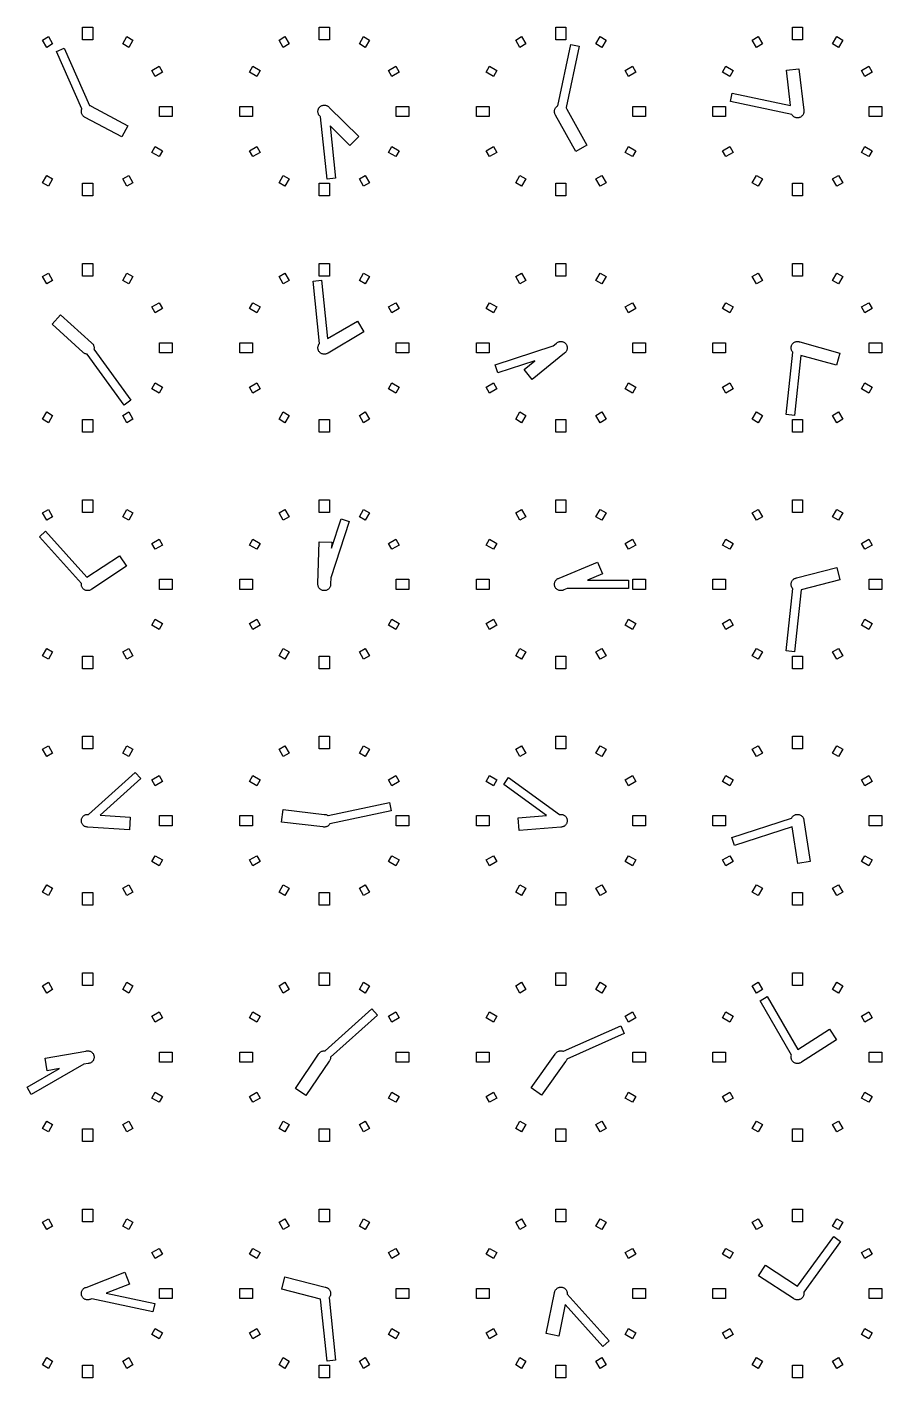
# Model space of a CAD drawing. Header units: millimetres. Extents: x -8 to 856, y -8 to 688.
# Drawn here: x 206.8 to 308, y 344 to 504 of the extents above; entities that cross this region are included whole.
import ezdxf

# ---------------------------------------------------------------- set-up
doc = ezdxf.new("R2010")
doc.units = ezdxf.units.MM

msp = doc.modelspace()

# ---------------------------------------------------------------- linework, layer by layer
for points in [[(214.6, 502.5), (213.4, 502.5), (213.4, 504), (214.6, 504), (214.6, 502.5)], [(242.6, 502.5), (241.4, 502.5), (241.4, 504), (242.6, 504), (242.6, 502.5)], [(270.6, 502.5), (269.4, 502.5), (269.4, 504), (270.6, 504), (270.6, 502.5)], [(298.6, 502.5), (297.4, 502.5), (297.4, 504), (298.6, 504), (298.6, 502.5)], [(209.85, 501.99), (209.15, 501.59), (208.65, 502.46), (209.35, 502.86), (209.85, 501.99)], [(218.85, 501.59), (218.15, 501.99), (218.65, 502.86), (219.35, 502.46), (218.85, 501.59)], [(237.85, 501.99), (237.15, 501.59), (236.65, 502.46), (237.35, 502.86), (237.85, 501.99)], [(246.85, 501.59), (246.15, 501.99), (246.65, 502.86), (247.35, 502.46), (246.85, 501.59)], [(265.85, 501.99), (265.15, 501.59), (264.65, 502.46), (265.35, 502.86), (265.85, 501.99)], [(274.85, 501.59), (274.15, 501.99), (274.65, 502.86), (275.35, 502.46), (274.85, 501.59)], [(293.85, 501.99), (293.15, 501.59), (292.65, 502.46), (293.35, 502.86), (293.85, 501.99)], [(302.85, 501.59), (302.15, 501.99), (302.65, 502.86), (303.35, 502.46), (302.85, 501.59)], [(213.71, 493.3), (213.64, 493.33), (213.58, 493.37), (213.52, 493.42), (213.47, 493.47), (213.42, 493.52), (213.37, 493.58), (213.33, 493.64), (213.3, 493.71), (213.28, 493.78), (213.26, 493.85), (213.25, 493.93), (213.25, 494), (213.25, 494.07), (213.26, 494.15), (213.28, 494.22), (213.3, 494.29), (213.31, 494.31), (210.29, 501.1), (211.2, 501.51), (214.23, 494.72), (214.29, 494.7), (214.36, 494.67), (214.42, 494.63), (214.43, 494.62), (218.77, 492.31), (218.06, 490.99), (213.72, 493.3), (213.71, 493.3)], [(269.37, 493.58), (269.33, 493.64), (269.3, 493.71), (269.28, 493.78), (269.26, 493.85), (269.25, 493.93), (269.25, 494), (269.25, 494.07), (269.26, 494.15), (269.28, 494.22), (269.3, 494.29), (269.33, 494.36), (269.37, 494.42), (269.42, 494.48), (269.47, 494.53), (269.52, 494.58), (269.58, 494.63), (269.63, 494.66), (271.17, 501.93), (272.15, 501.72), (270.61, 494.45), (270.63, 494.42), (270.67, 494.36), (270.7, 494.29), (270.7, 494.29), (273.08, 489.99), (271.77, 489.26), (269.38, 493.57), (269.37, 493.58)], [(221.99, 498.15), (221.59, 498.85), (222.46, 499.35), (222.86, 498.65), (221.99, 498.15)], [(234.41, 498.85), (234.01, 498.15), (233.14, 498.65), (233.54, 499.35), (234.41, 498.85)], [(249.99, 498.15), (249.59, 498.85), (250.46, 499.35), (250.86, 498.65), (249.99, 498.15)], [(262.41, 498.85), (262.01, 498.15), (261.14, 498.65), (261.54, 499.35), (262.41, 498.85)], [(277.99, 498.15), (277.59, 498.85), (278.46, 499.35), (278.86, 498.65), (277.99, 498.15)], [(290.41, 498.85), (290.01, 498.15), (289.14, 498.65), (289.54, 499.35), (290.41, 498.85)], [(305.99, 498.15), (305.59, 498.85), (306.46, 499.35), (306.86, 498.65), (305.99, 498.15)], [(298.7, 493.71), (298.67, 493.64), (298.63, 493.58), (298.58, 493.52), (298.53, 493.47), (298.48, 493.42), (298.42, 493.37), (298.36, 493.33), (298.29, 493.3), (298.22, 493.28), (298.15, 493.26), (298.07, 493.25), (298, 493.25), (297.93, 493.25), (297.85, 493.26), (297.78, 493.28), (297.71, 493.3), (297.64, 493.33), (297.58, 493.37), (297.52, 493.42), (297.47, 493.47), (297.42, 493.52), (297.37, 493.58), (297.34, 493.63), (290.07, 495.17), (290.28, 496.15), (297.17, 494.69), (296.69, 498.88), (298.18, 499.05), (298.74, 494.17), (298.74, 494.15), (298.75, 494.07), (298.75, 494), (298.75, 493.93), (298.74, 493.85), (298.72, 493.78), (298.7, 493.71)], [(222.5, 493.4), (222.5, 494.6), (224, 494.6), (224, 493.4), (222.5, 493.4)], [(233.5, 494.6), (233.5, 493.4), (232, 493.4), (232, 494.6), (233.5, 494.6)], [(241.52, 493.42), (241.47, 493.47), (241.42, 493.52), (241.37, 493.58), (241.33, 493.64), (241.3, 493.71), (241.28, 493.78), (241.26, 493.85), (241.25, 493.93), (241.25, 494), (241.25, 494.07), (241.26, 494.15), (241.28, 494.22), (241.3, 494.29), (241.33, 494.36), (241.37, 494.42), (241.42, 494.48), (241.47, 494.53), (241.52, 494.58), (241.58, 494.63), (241.64, 494.67), (241.71, 494.7), (241.78, 494.72), (241.85, 494.74), (241.93, 494.75), (242, 494.75), (242.07, 494.75), (242.15, 494.74), (242.22, 494.72), (242.29, 494.7), (242.36, 494.67), (242.42, 494.63), (242.48, 494.58), (242.53, 494.53), (242.58, 494.48), (242.59, 494.48), (246.09, 491.03), (245.04, 489.96), (242.68, 492.28), (243.33, 486.1), (242.34, 485.99), (241.56, 493.38), (241.53, 493.41), (241.52, 493.42)], [(250.5, 493.4), (250.5, 494.6), (252, 494.6), (252, 493.4), (250.5, 493.4)], [(261.5, 494.6), (261.5, 493.4), (260, 493.4), (260, 494.6), (261.5, 494.6)], [(278.5, 493.4), (278.5, 494.6), (280, 494.6), (280, 493.4), (278.5, 493.4)], [(289.5, 494.6), (289.5, 493.4), (288, 493.4), (288, 494.6), (289.5, 494.6)], [(306.5, 493.4), (306.5, 494.6), (308, 494.6), (308, 493.4), (306.5, 493.4)], [(221.59, 489.15), (221.99, 489.85), (222.86, 489.35), (222.46, 488.65), (221.59, 489.15)], [(234.01, 489.85), (234.41, 489.15), (233.54, 488.65), (233.14, 489.35), (234.01, 489.85)], [(249.59, 489.15), (249.99, 489.85), (250.86, 489.35), (250.46, 488.65), (249.59, 489.15)], [(262.01, 489.85), (262.41, 489.15), (261.54, 488.65), (261.14, 489.35), (262.01, 489.85)], [(277.59, 489.15), (277.99, 489.85), (278.86, 489.35), (278.46, 488.65), (277.59, 489.15)], [(290.01, 489.85), (290.41, 489.15), (289.54, 488.65), (289.14, 489.35), (290.01, 489.85)], [(305.59, 489.15), (305.99, 489.85), (306.86, 489.35), (306.46, 488.65), (305.59, 489.15)], [(208.65, 485.54), (209.15, 486.41), (209.85, 486.01), (209.35, 485.14), (208.65, 485.54)], [(218.15, 486.01), (218.85, 486.41), (219.35, 485.54), (218.65, 485.14), (218.15, 486.01)], [(237.15, 486.41), (237.85, 486.01), (237.35, 485.14), (236.65, 485.54), (237.15, 486.41)], [(246.15, 486.01), (246.85, 486.41), (247.35, 485.54), (246.65, 485.14), (246.15, 486.01)], [(265.15, 486.41), (265.85, 486.01), (265.35, 485.14), (264.65, 485.54), (265.15, 486.41)], [(274.15, 486.01), (274.85, 486.41), (275.35, 485.54), (274.65, 485.14), (274.15, 486.01)], [(292.65, 485.54), (293.15, 486.41), (293.85, 486.01), (293.35, 485.14), (292.65, 485.54)], [(302.15, 486.01), (302.85, 486.41), (303.35, 485.54), (302.65, 485.14), (302.15, 486.01)], [(213.4, 485.5), (214.6, 485.5), (214.6, 484), (213.4, 484), (213.4, 485.5)], [(241.4, 484), (241.4, 485.5), (242.6, 485.5), (242.6, 484), (241.4, 484)], [(269.4, 484), (269.4, 485.5), (270.6, 485.5), (270.6, 484), (269.4, 484)], [(297.4, 485.5), (298.6, 485.5), (298.6, 484), (297.4, 484), (297.4, 485.5)], [(214.6, 474.5), (213.4, 474.5), (213.4, 476), (214.6, 476), (214.6, 474.5)], [(242.6, 474.5), (241.4, 474.5), (241.4, 476), (242.6, 476), (242.6, 474.5)], [(270.6, 474.5), (269.4, 474.5), (269.4, 476), (270.6, 476), (270.6, 474.5)], [(298.6, 474.5), (297.4, 474.5), (297.4, 476), (298.6, 476), (298.6, 474.5)], [(209.85, 473.99), (209.15, 473.59), (208.65, 474.46), (209.35, 474.86), (209.85, 473.99)], [(218.85, 473.59), (218.15, 473.99), (218.65, 474.86), (219.35, 474.46), (218.85, 473.59)], [(237.85, 473.99), (237.15, 473.59), (236.65, 474.46), (237.35, 474.86), (237.85, 473.99)], [(242.42, 465.37), (242.36, 465.33), (242.29, 465.3), (242.22, 465.28), (242.15, 465.26), (242.07, 465.25), (242, 465.25), (241.93, 465.25), (241.85, 465.26), (241.78, 465.28), (241.71, 465.3), (241.64, 465.33), (241.58, 465.37), (241.52, 465.42), (241.47, 465.47), (241.42, 465.52), (241.37, 465.58), (241.33, 465.64), (241.3, 465.71), (241.28, 465.78), (241.26, 465.85), (241.25, 465.93), (241.25, 466), (241.25, 466.07), (241.26, 466.15), (241.28, 466.22), (241.3, 466.29), (241.33, 466.36), (241.37, 466.42), (241.42, 466.48), (241.44, 466.51), (240.67, 473.9), (241.66, 474.01), (242.39, 467.1), (245.93, 469.18), (246.69, 467.89), (242.45, 465.39), (242.42, 465.37)], [(246.85, 473.59), (246.15, 473.99), (246.65, 474.86), (247.35, 474.46), (246.85, 473.59)], [(265.85, 473.99), (265.15, 473.59), (264.65, 474.46), (265.35, 474.86), (265.85, 473.99)], [(274.85, 473.59), (274.15, 473.99), (274.65, 474.86), (275.35, 474.46), (274.85, 473.59)], [(293.85, 473.99), (293.15, 473.59), (292.65, 474.46), (293.35, 474.86), (293.85, 473.99)], [(302.85, 473.59), (302.15, 473.99), (302.65, 474.86), (303.35, 474.46), (302.85, 473.59)], [(221.99, 470.15), (221.59, 470.85), (222.46, 471.35), (222.86, 470.65), (221.99, 470.15)], [(234.41, 470.85), (234.01, 470.15), (233.14, 470.65), (233.54, 471.35), (234.41, 470.85)], [(249.99, 470.15), (249.59, 470.85), (250.46, 471.35), (250.86, 470.65), (249.99, 470.15)], [(262.41, 470.85), (262.01, 470.15), (261.14, 470.65), (261.54, 471.35), (262.41, 470.85)], [(277.99, 470.15), (277.59, 470.85), (278.46, 471.35), (278.86, 470.65), (277.99, 470.15)], [(290.41, 470.85), (290.01, 470.15), (289.14, 470.65), (289.54, 471.35), (290.41, 470.85)], [(305.99, 470.15), (305.59, 470.85), (306.46, 471.35), (306.86, 470.65), (305.99, 470.15)], [(213.93, 465.25), (213.85, 465.26), (213.78, 465.28), (213.71, 465.3), (213.64, 465.33), (213.58, 465.37), (213.52, 465.42), (213.47, 465.47), (213.44, 465.5), (209.78, 468.79), (210.79, 469.9), (214.44, 466.61), (214.48, 466.58), (214.53, 466.53), (214.58, 466.48), (214.63, 466.42), (214.67, 466.36), (214.7, 466.29), (214.72, 466.22), (214.74, 466.15), (214.75, 466.07), (214.75, 466), (214.75, 465.93), (214.74, 465.85), (214.74, 465.84), (219.11, 459.82), (218.3, 459.23), (213.93, 465.25), (213.93, 465.25)], [(222.5, 465.4), (222.5, 466.6), (224, 466.6), (224, 465.4), (222.5, 465.4)], [(233.5, 466.6), (233.5, 465.4), (232, 465.4), (232, 466.6), (233.5, 466.6)], [(250.5, 465.4), (250.5, 466.6), (252, 466.6), (252, 465.4), (250.5, 465.4)], [(261.5, 466.6), (261.5, 465.4), (260, 465.4), (260, 466.6), (261.5, 466.6)], [(266.93, 464.48), (262.55, 463.05), (262.24, 464), (269.09, 466.23), (269.46, 466.53), (269.47, 466.53), (269.52, 466.58), (269.58, 466.63), (269.64, 466.67), (269.71, 466.7), (269.78, 466.72), (269.85, 466.74), (269.93, 466.75), (270, 466.75), (270.07, 466.75), (270.15, 466.74), (270.22, 466.72), (270.29, 466.7), (270.36, 466.67), (270.42, 466.63), (270.48, 466.58), (270.53, 466.53), (270.58, 466.48), (270.63, 466.42), (270.67, 466.36), (270.7, 466.29), (270.72, 466.22), (270.74, 466.15), (270.75, 466.07), (270.75, 466), (270.75, 465.93), (270.74, 465.85), (270.72, 465.78), (270.7, 465.71), (270.67, 465.64), (270.63, 465.58), (270.58, 465.52), (270.53, 465.47), (270.48, 465.42), (270.42, 465.37), (270.41, 465.37), (266.59, 462.27), (265.64, 463.44), (266.93, 464.48)], [(278.5, 465.4), (278.5, 466.6), (280, 466.6), (280, 465.4), (278.5, 465.4)], [(289.5, 466.6), (289.5, 465.4), (288, 465.4), (288, 466.6), (289.5, 466.6)], [(297.44, 465.49), (297.42, 465.52), (297.37, 465.58), (297.33, 465.64), (297.3, 465.71), (297.28, 465.78), (297.26, 465.85), (297.25, 465.93), (297.25, 466), (297.25, 466.07), (297.26, 466.15), (297.28, 466.22), (297.3, 466.29), (297.33, 466.36), (297.37, 466.42), (297.42, 466.48), (297.47, 466.53), (297.52, 466.58), (297.58, 466.63), (297.64, 466.67), (297.71, 466.7), (297.78, 466.72), (297.85, 466.74), (297.93, 466.75), (298, 466.75), (298.07, 466.75), (298.15, 466.74), (298.22, 466.72), (298.28, 466.7), (303.02, 465.39), (302.62, 463.94), (298.41, 465.11), (297.66, 457.99), (296.67, 458.1), (297.44, 465.49)], [(306.5, 465.4), (306.5, 466.6), (308, 466.6), (308, 465.4), (306.5, 465.4)], [(221.59, 461.15), (221.99, 461.85), (222.86, 461.35), (222.46, 460.65), (221.59, 461.15)], [(234.01, 461.85), (234.41, 461.15), (233.54, 460.65), (233.14, 461.35), (234.01, 461.85)], [(249.59, 461.15), (249.99, 461.85), (250.86, 461.35), (250.46, 460.65), (249.59, 461.15)], [(262.01, 461.85), (262.41, 461.15), (261.54, 460.65), (261.14, 461.35), (262.01, 461.85)], [(277.59, 461.15), (277.99, 461.85), (278.86, 461.35), (278.46, 460.65), (277.59, 461.15)], [(290.01, 461.85), (290.41, 461.15), (289.54, 460.65), (289.14, 461.35), (290.01, 461.85)], [(305.59, 461.15), (305.99, 461.85), (306.86, 461.35), (306.46, 460.65), (305.59, 461.15)], [(208.65, 457.54), (209.15, 458.41), (209.85, 458.01), (209.35, 457.14), (208.65, 457.54)], [(218.15, 458.01), (218.85, 458.41), (219.35, 457.54), (218.65, 457.14), (218.15, 458.01)], [(236.65, 457.54), (237.15, 458.41), (237.85, 458.01), (237.35, 457.14), (236.65, 457.54)], [(246.15, 458.01), (246.85, 458.41), (247.35, 457.54), (246.65, 457.14), (246.15, 458.01)], [(264.65, 457.54), (265.15, 458.41), (265.85, 458.01), (265.35, 457.14), (264.65, 457.54)], [(274.15, 458.01), (274.85, 458.41), (275.35, 457.54), (274.65, 457.14), (274.15, 458.01)], [(292.65, 457.54), (293.15, 458.41), (293.85, 458.01), (293.35, 457.14), (292.65, 457.54)], [(302.15, 458.01), (302.85, 458.41), (303.35, 457.54), (302.65, 457.14), (302.15, 458.01)], [(213.4, 457.5), (214.6, 457.5), (214.6, 456), (213.4, 456), (213.4, 457.5)], [(241.4, 457.5), (242.6, 457.5), (242.6, 456), (241.4, 456), (241.4, 457.5)], [(269.4, 457.5), (270.6, 457.5), (270.6, 456), (269.4, 456), (269.4, 457.5)], [(297.4, 457.5), (298.6, 457.5), (298.6, 456), (297.4, 456), (297.4, 457.5)], [(214.6, 446.5), (213.4, 446.5), (213.4, 448), (214.6, 448), (214.6, 446.5)], [(242.6, 446.5), (241.4, 446.5), (241.4, 448), (242.6, 448), (242.6, 446.5)], [(270.6, 446.5), (269.4, 446.5), (269.4, 448), (270.6, 448), (270.6, 446.5)], [(298.6, 446.5), (297.4, 446.5), (297.4, 448), (298.6, 448), (298.6, 446.5)], [(209.85, 445.99), (209.15, 445.59), (208.65, 446.46), (209.35, 446.86), (209.85, 445.99)], [(218.85, 445.59), (218.15, 445.99), (218.65, 446.86), (219.35, 446.46), (218.85, 445.59)], [(237.85, 445.99), (237.15, 445.59), (236.65, 446.46), (237.35, 446.86), (237.85, 445.99)], [(246.85, 445.59), (246.15, 445.99), (246.65, 446.86), (247.35, 446.46), (246.85, 445.59)], [(265.85, 445.99), (265.15, 445.59), (264.65, 446.46), (265.35, 446.86), (265.85, 445.99)], [(274.85, 445.59), (274.15, 445.99), (274.65, 446.86), (275.35, 446.46), (274.85, 445.59)], [(293.85, 445.99), (293.15, 445.59), (292.65, 446.46), (293.35, 446.86), (293.85, 445.99)], [(302.85, 445.59), (302.15, 445.99), (302.65, 446.86), (303.35, 446.46), (302.85, 445.59)], [(242.7, 437.71), (242.67, 437.64), (242.63, 437.58), (242.58, 437.52), (242.53, 437.47), (242.48, 437.42), (242.42, 437.37), (242.36, 437.33), (242.29, 437.3), (242.22, 437.28), (242.15, 437.26), (242.07, 437.25), (242, 437.25), (241.93, 437.25), (241.85, 437.26), (241.78, 437.28), (241.71, 437.3), (241.64, 437.33), (241.58, 437.37), (241.52, 437.42), (241.47, 437.47), (241.42, 437.52), (241.37, 437.58), (241.33, 437.64), (241.3, 437.71), (241.28, 437.78), (241.26, 437.85), (241.25, 437.93), (241.25, 438), (241.25, 438.07), (241.25, 438.1), (241.38, 443.02), (242.88, 442.98), (242.86, 442.27), (244, 445.76), (244.95, 445.45), (242.77, 438.75), (242.75, 438.06), (242.75, 438), (242.75, 437.93), (242.74, 437.85), (242.72, 437.78), (242.7, 437.71)], [(214.48, 437.42), (214.42, 437.37), (214.36, 437.33), (214.29, 437.3), (214.22, 437.28), (214.15, 437.26), (214.07, 437.25), (214, 437.25), (213.93, 437.25), (213.85, 437.26), (213.78, 437.28), (213.71, 437.3), (213.64, 437.33), (213.58, 437.37), (213.52, 437.42), (213.47, 437.47), (213.42, 437.52), (213.37, 437.58), (213.33, 437.64), (213.3, 437.71), (213.28, 437.78), (213.26, 437.85), (213.25, 437.93), (213.25, 438), (213.25, 438.07), (213.25, 438.09), (208.28, 443.61), (209.02, 444.28), (213.91, 438.84), (217.76, 441.39), (218.58, 440.13), (214.48, 437.42), (214.48, 437.42)], [(221.99, 442.15), (221.59, 442.85), (222.46, 443.35), (222.86, 442.65), (221.99, 442.15)], [(234.41, 442.85), (234.01, 442.15), (233.14, 442.65), (233.54, 443.35), (234.41, 442.85)], [(249.99, 442.15), (249.59, 442.85), (250.46, 443.35), (250.86, 442.65), (249.99, 442.15)], [(262.41, 442.85), (262.01, 442.15), (261.14, 442.65), (261.54, 443.35), (262.41, 442.85)], [(277.99, 442.15), (277.59, 442.85), (278.46, 443.35), (278.86, 442.65), (277.99, 442.15)], [(290.41, 442.85), (290.01, 442.15), (289.14, 442.65), (289.54, 443.35), (290.41, 442.85)], [(305.99, 442.15), (305.59, 442.85), (306.46, 443.35), (306.86, 442.65), (305.99, 442.15)], [(270.36, 437.33), (270.29, 437.3), (270.22, 437.28), (270.15, 437.26), (270.07, 437.25), (270, 437.25), (269.93, 437.25), (269.85, 437.26), (269.78, 437.28), (269.71, 437.3), (269.64, 437.33), (269.58, 437.37), (269.52, 437.42), (269.47, 437.47), (269.42, 437.52), (269.37, 437.58), (269.33, 437.64), (269.3, 437.71), (269.28, 437.78), (269.26, 437.85), (269.25, 437.93), (269.25, 438), (269.25, 438.07), (269.26, 438.15), (269.28, 438.22), (269.3, 438.29), (269.33, 438.36), (269.37, 438.42), (269.42, 438.48), (269.47, 438.53), (269.52, 438.58), (269.58, 438.63), (269.64, 438.67), (269.71, 438.7), (269.78, 438.72), (269.79, 438.72), (274.33, 440.61), (274.91, 439.22), (273.17, 438.5), (278, 438.5), (278, 437.5), (270.75, 437.5), (270.36, 437.34), (270.36, 437.33)], [(222.5, 437.4), (222.5, 438.6), (224, 438.6), (224, 437.4), (222.5, 437.4)], [(233.5, 438.6), (233.5, 437.4), (232, 437.4), (232, 438.6), (233.5, 438.6)], [(250.5, 437.4), (250.5, 438.6), (252, 438.6), (252, 437.4), (250.5, 437.4)], [(261.5, 438.6), (261.5, 437.4), (260, 437.4), (260, 438.6), (261.5, 438.6)], [(278.5, 437.4), (278.5, 438.6), (280, 438.6), (280, 437.4), (278.5, 437.4)], [(289.5, 438.6), (289.5, 437.4), (288, 437.4), (288, 438.6), (289.5, 438.6)], [(297.44, 437.49), (297.42, 437.52), (297.37, 437.58), (297.33, 437.64), (297.3, 437.71), (297.28, 437.78), (297.26, 437.85), (297.25, 437.93), (297.25, 438), (297.25, 438.07), (297.26, 438.15), (297.28, 438.22), (297.3, 438.29), (297.33, 438.36), (297.37, 438.42), (297.42, 438.48), (297.47, 438.53), (297.52, 438.58), (297.58, 438.63), (297.64, 438.67), (297.71, 438.7), (297.78, 438.72), (297.85, 438.74), (297.89, 438.75), (302.65, 439.98), (303.03, 438.53), (298.43, 437.34), (297.66, 429.99), (296.67, 430.1), (297.44, 437.49)], [(306.5, 437.4), (306.5, 438.6), (308, 438.6), (308, 437.4), (306.5, 437.4)], [(221.59, 433.15), (221.99, 433.85), (222.86, 433.35), (222.46, 432.65), (221.59, 433.15)], [(234.01, 433.85), (234.41, 433.15), (233.54, 432.65), (233.14, 433.35), (234.01, 433.85)], [(249.59, 433.15), (249.99, 433.85), (250.86, 433.35), (250.46, 432.65), (249.59, 433.15)], [(262.01, 433.85), (262.41, 433.15), (261.54, 432.65), (261.14, 433.35), (262.01, 433.85)], [(277.59, 433.15), (277.99, 433.85), (278.86, 433.35), (278.46, 432.65), (277.59, 433.15)], [(290.01, 433.85), (290.41, 433.15), (289.54, 432.65), (289.14, 433.35), (290.01, 433.85)], [(305.59, 433.15), (305.99, 433.85), (306.86, 433.35), (306.46, 432.65), (305.59, 433.15)], [(208.65, 429.54), (209.15, 430.41), (209.85, 430.01), (209.35, 429.14), (208.65, 429.54)], [(218.15, 430.01), (218.85, 430.41), (219.35, 429.54), (218.65, 429.14), (218.15, 430.01)], [(237.15, 430.41), (237.85, 430.01), (237.35, 429.14), (236.65, 429.54), (237.15, 430.41)], [(246.15, 430.01), (246.85, 430.41), (247.35, 429.54), (246.65, 429.14), (246.15, 430.01)], [(265.15, 430.41), (265.85, 430.01), (265.35, 429.14), (264.65, 429.54), (265.15, 430.41)], [(274.15, 430.01), (274.85, 430.41), (275.35, 429.54), (274.65, 429.14), (274.15, 430.01)], [(292.65, 429.54), (293.15, 430.41), (293.85, 430.01), (293.35, 429.14), (292.65, 429.54)], [(302.15, 430.01), (302.85, 430.41), (303.35, 429.54), (302.65, 429.14), (302.15, 430.01)], [(213.4, 429.5), (214.6, 429.5), (214.6, 428), (213.4, 428), (213.4, 429.5)], [(241.4, 428), (241.4, 429.5), (242.6, 429.5), (242.6, 428), (241.4, 428)], [(269.4, 428), (269.4, 429.5), (270.6, 429.5), (270.6, 428), (269.4, 428)], [(297.4, 429.5), (298.6, 429.5), (298.6, 428), (297.4, 428), (297.4, 429.5)], [(214.6, 418.5), (213.4, 418.5), (213.4, 420), (214.6, 420), (214.6, 418.5)], [(242.6, 418.5), (241.4, 418.5), (241.4, 420), (242.6, 420), (242.6, 418.5)], [(270.6, 418.5), (269.4, 418.5), (269.4, 420), (270.6, 420), (270.6, 418.5)], [(298.6, 418.5), (297.4, 418.5), (297.4, 420), (298.6, 420), (298.6, 418.5)], [(209.85, 417.99), (209.15, 417.59), (208.65, 418.46), (209.35, 418.86), (209.85, 417.99)], [(218.85, 417.59), (218.15, 417.99), (218.65, 418.86), (219.35, 418.46), (218.85, 417.59)], [(237.85, 417.99), (237.15, 417.59), (236.65, 418.46), (237.35, 418.86), (237.85, 417.99)], [(246.85, 417.59), (246.15, 417.99), (246.65, 418.86), (247.35, 418.46), (246.85, 417.59)], [(265.85, 417.99), (265.15, 417.59), (264.65, 418.46), (265.35, 418.86), (265.85, 417.99)], [(274.85, 417.59), (274.15, 417.99), (274.65, 418.86), (275.35, 418.46), (274.85, 417.59)], [(293.85, 417.99), (293.15, 417.59), (292.65, 418.46), (293.35, 418.86), (293.85, 417.99)], [(302.85, 417.59), (302.15, 417.99), (302.65, 418.86), (303.35, 418.46), (302.85, 417.59)], [(214, 409.25), (213.93, 409.25), (213.85, 409.26), (213.78, 409.28), (213.71, 409.3), (213.64, 409.33), (213.58, 409.37), (213.52, 409.42), (213.47, 409.47), (213.42, 409.52), (213.37, 409.58), (213.33, 409.64), (213.3, 409.71), (213.28, 409.78), (213.26, 409.85), (213.25, 409.93), (213.25, 410), (213.25, 410.07), (213.26, 410.15), (213.28, 410.22), (213.3, 410.29), (213.33, 410.36), (213.37, 410.42), (213.42, 410.48), (213.47, 410.53), (213.52, 410.58), (213.58, 410.63), (213.64, 410.67), (213.71, 410.7), (213.78, 410.72), (213.85, 410.74), (213.93, 410.75), (214, 410.75), (214.07, 410.75), (214.09, 410.75), (219.61, 415.72), (220.28, 414.98), (215.47, 410.65), (219.04, 410.4), (218.94, 408.9), (214.03, 409.25), (214, 409.25)], [(221.99, 414.15), (221.59, 414.85), (222.46, 415.35), (222.86, 414.65), (221.99, 414.15)], [(234.41, 414.85), (234.01, 414.15), (233.14, 414.65), (233.54, 415.35), (234.41, 414.85)], [(249.99, 414.15), (249.59, 414.85), (250.46, 415.35), (250.86, 414.65), (249.99, 414.15)], [(262.41, 414.85), (262.01, 414.15), (261.14, 414.65), (261.54, 415.35), (262.41, 414.85)], [(268.3, 410.62), (263.23, 414.3), (263.82, 415.11), (269.83, 410.74), (269.86, 410.74), (269.93, 410.75), (270, 410.75), (270.07, 410.75), (270.15, 410.74), (270.22, 410.72), (270.29, 410.7), (270.36, 410.67), (270.42, 410.63), (270.48, 410.58), (270.53, 410.53), (270.58, 410.48), (270.63, 410.42), (270.67, 410.36), (270.7, 410.29), (270.72, 410.22), (270.74, 410.15), (270.75, 410.07), (270.75, 410), (270.75, 409.93), (270.74, 409.85), (270.72, 409.78), (270.7, 409.71), (270.67, 409.64), (270.63, 409.58), (270.58, 409.52), (270.53, 409.47), (270.48, 409.42), (270.42, 409.37), (270.36, 409.33), (270.29, 409.3), (270.22, 409.28), (270.15, 409.26), (270.07, 409.25), (270, 409.25), (269.98, 409.25), (265.07, 408.86), (264.96, 410.36), (268.3, 410.62)], [(277.99, 414.15), (277.59, 414.85), (278.46, 415.35), (278.86, 414.65), (277.99, 414.15)], [(290.41, 414.85), (290.01, 414.15), (289.14, 414.65), (289.54, 415.35), (290.41, 414.85)], [(305.99, 414.15), (305.59, 414.85), (306.46, 415.35), (306.86, 414.65), (305.99, 414.15)], [(242.63, 409.58), (242.58, 409.52), (242.53, 409.47), (242.48, 409.42), (242.42, 409.37), (242.36, 409.33), (242.29, 409.3), (242.22, 409.28), (242.15, 409.26), (242.07, 409.25), (242, 409.25), (241.93, 409.25), (241.85, 409.26), (241.83, 409.26), (236.95, 409.82), (237.12, 411.31), (242, 410.75), (242, 410.75), (242.07, 410.75), (242.15, 410.74), (242.22, 410.72), (242.29, 410.7), (242.36, 410.67), (242.42, 410.63), (242.45, 410.61), (249.72, 412.15), (249.93, 411.17), (242.66, 409.63), (242.63, 409.58)], [(222.5, 409.4), (222.5, 410.6), (224, 410.6), (224, 409.4), (222.5, 409.4)], [(233.5, 410.6), (233.5, 409.4), (232, 409.4), (232, 410.6), (233.5, 410.6)], [(250.5, 409.4), (250.5, 410.6), (252, 410.6), (252, 409.4), (250.5, 409.4)], [(261.5, 410.6), (261.5, 409.4), (260, 409.4), (260, 410.6), (261.5, 410.6)], [(278.5, 409.4), (278.5, 410.6), (280, 410.6), (280, 409.4), (278.5, 409.4)], [(289.5, 410.6), (289.5, 409.4), (288, 409.4), (288, 410.6), (289.5, 410.6)], [(297.31, 410.3), (297.33, 410.36), (297.37, 410.42), (297.42, 410.48), (297.47, 410.53), (297.52, 410.58), (297.58, 410.63), (297.64, 410.67), (297.71, 410.7), (297.78, 410.72), (297.85, 410.74), (297.93, 410.75), (298, 410.75), (298.07, 410.75), (298.15, 410.74), (298.22, 410.72), (298.29, 410.7), (298.36, 410.67), (298.42, 410.63), (298.48, 410.58), (298.53, 410.53), (298.58, 410.48), (298.63, 410.42), (298.67, 410.36), (298.7, 410.29), (298.72, 410.22), (298.74, 410.15), (298.75, 410.07), (298.75, 410.04), (299.52, 405.18), (298.04, 404.94), (297.36, 409.27), (290.55, 407.05), (290.24, 408), (297.31, 410.3)], [(306.5, 409.4), (306.5, 410.6), (308, 410.6), (308, 409.4), (306.5, 409.4)], [(221.59, 405.15), (221.99, 405.85), (222.86, 405.35), (222.46, 404.65), (221.59, 405.15)], [(234.01, 405.85), (234.41, 405.15), (233.54, 404.65), (233.14, 405.35), (234.01, 405.85)], [(249.59, 405.15), (249.99, 405.85), (250.86, 405.35), (250.46, 404.65), (249.59, 405.15)], [(262.01, 405.85), (262.41, 405.15), (261.54, 404.65), (261.14, 405.35), (262.01, 405.85)], [(277.59, 405.15), (277.99, 405.85), (278.86, 405.35), (278.46, 404.65), (277.59, 405.15)], [(290.01, 405.85), (290.41, 405.15), (289.54, 404.65), (289.14, 405.35), (290.01, 405.85)], [(305.59, 405.15), (305.99, 405.85), (306.86, 405.35), (306.46, 404.65), (305.59, 405.15)], [(209.15, 402.41), (209.85, 402.01), (209.35, 401.14), (208.65, 401.54), (209.15, 402.41)], [(218.15, 402.01), (218.85, 402.41), (219.35, 401.54), (218.65, 401.14), (218.15, 402.01)], [(236.65, 401.54), (237.15, 402.41), (237.85, 402.01), (237.35, 401.14), (236.65, 401.54)], [(246.15, 402.01), (246.85, 402.41), (247.35, 401.54), (246.65, 401.14), (246.15, 402.01)], [(264.65, 401.54), (265.15, 402.41), (265.85, 402.01), (265.35, 401.14), (264.65, 401.54)], [(274.15, 402.01), (274.85, 402.41), (275.35, 401.54), (274.65, 401.14), (274.15, 402.01)], [(292.65, 401.54), (293.15, 402.41), (293.85, 402.01), (293.35, 401.14), (292.65, 401.54)], [(302.15, 402.01), (302.85, 402.41), (303.35, 401.54), (302.65, 401.14), (302.15, 402.01)], [(213.4, 400), (213.4, 401.5), (214.6, 401.5), (214.6, 400), (213.4, 400)], [(241.4, 401.5), (242.6, 401.5), (242.6, 400), (241.4, 400), (241.4, 401.5)], [(269.4, 401.5), (270.6, 401.5), (270.6, 400), (269.4, 400), (269.4, 401.5)], [(297.4, 401.5), (298.6, 401.5), (298.6, 400), (297.4, 400), (297.4, 401.5)], [(214.6, 390.5), (213.4, 390.5), (213.4, 392), (214.6, 392), (214.6, 390.5)], [(242.6, 390.5), (241.4, 390.5), (241.4, 392), (242.6, 392), (242.6, 390.5)], [(270.6, 390.5), (269.4, 390.5), (269.4, 392), (270.6, 392), (270.6, 390.5)], [(298.6, 390.5), (297.4, 390.5), (297.4, 392), (298.6, 392), (298.6, 390.5)], [(209.85, 389.99), (209.15, 389.59), (208.65, 390.46), (209.35, 390.86), (209.85, 389.99)], [(218.85, 389.59), (218.15, 389.99), (218.65, 390.86), (219.35, 390.46), (218.85, 389.59)], [(237.85, 389.99), (237.15, 389.59), (236.65, 390.46), (237.35, 390.86), (237.85, 389.99)], [(246.85, 389.59), (246.15, 389.99), (246.65, 390.86), (247.35, 390.46), (246.85, 389.59)], [(265.85, 389.99), (265.15, 389.59), (264.65, 390.46), (265.35, 390.86), (265.85, 389.99)], [(274.85, 389.59), (274.15, 389.99), (274.65, 390.86), (275.35, 390.46), (274.85, 389.59)], [(293.85, 389.99), (293.15, 389.59), (292.65, 390.46), (293.35, 390.86), (293.85, 389.99)], [(302.85, 389.59), (302.15, 389.99), (302.65, 390.86), (303.35, 390.46), (302.85, 389.59)], [(298.42, 381.37), (298.36, 381.33), (298.29, 381.3), (298.22, 381.28), (298.15, 381.26), (298.07, 381.25), (298, 381.25), (297.93, 381.25), (297.85, 381.26), (297.78, 381.28), (297.71, 381.3), (297.64, 381.33), (297.58, 381.37), (297.52, 381.42), (297.47, 381.47), (297.42, 381.52), (297.37, 381.58), (297.33, 381.64), (297.3, 381.71), (297.28, 381.78), (297.26, 381.85), (297.25, 381.93), (297.25, 382), (297.25, 382.07), (297.26, 382.15), (297.28, 382.22), (297.28, 382.24), (293.57, 388.68), (294.43, 389.18), (298.05, 382.92), (301.81, 385.32), (302.62, 384.05), (298.47, 381.41), (298.42, 381.37)], [(221.99, 386.15), (221.59, 386.85), (222.46, 387.35), (222.86, 386.65), (221.99, 386.15)], [(234.41, 386.85), (234.01, 386.15), (233.14, 386.65), (233.54, 387.35), (234.41, 386.85)], [(241.33, 382.35), (241.33, 382.36), (241.37, 382.42), (241.42, 382.48), (241.47, 382.53), (241.52, 382.58), (241.58, 382.63), (241.64, 382.67), (241.71, 382.7), (241.78, 382.72), (241.85, 382.74), (241.93, 382.75), (242, 382.75), (242.07, 382.75), (242.09, 382.75), (247.61, 387.72), (248.28, 386.98), (242.75, 382.01), (242.75, 382), (242.75, 381.93), (242.74, 381.85), (242.72, 381.78), (242.7, 381.71), (242.67, 381.64), (242.63, 381.58), (242.58, 381.52), (242.58, 381.51), (239.83, 377.44), (238.58, 378.27), (241.33, 382.35)], [(249.99, 386.15), (249.59, 386.85), (250.46, 387.35), (250.86, 386.65), (249.99, 386.15)], [(262.41, 386.85), (262.01, 386.15), (261.14, 386.65), (261.54, 387.35), (262.41, 386.85)], [(277.99, 386.15), (277.59, 386.85), (278.46, 387.35), (278.86, 386.65), (277.99, 386.15)], [(290.41, 386.85), (290.01, 386.15), (289.14, 386.65), (289.54, 387.35), (290.41, 386.85)], [(305.99, 386.15), (305.59, 386.85), (306.46, 387.35), (306.86, 386.65), (305.99, 386.15)], [(269.34, 382.37), (269.37, 382.42), (269.42, 382.48), (269.47, 382.53), (269.52, 382.58), (269.58, 382.63), (269.64, 382.67), (269.71, 382.7), (269.78, 382.72), (269.85, 382.74), (269.93, 382.75), (270, 382.75), (270.07, 382.75), (270.15, 382.74), (270.22, 382.72), (270.29, 382.7), (270.31, 382.69), (277.1, 385.71), (277.51, 384.8), (270.72, 381.77), (270.7, 381.71), (270.67, 381.64), (270.63, 381.58), (270.58, 381.52), (270.56, 381.5), (267.71, 377.49), (266.49, 378.36), (269.34, 382.37)], [(210.66, 380.65), (209.21, 380.39), (208.95, 381.87), (213.79, 382.72), (213.85, 382.74), (213.93, 382.75), (214, 382.75), (214.07, 382.75), (214.15, 382.74), (214.22, 382.72), (214.29, 382.7), (214.36, 382.67), (214.42, 382.63), (214.48, 382.58), (214.53, 382.53), (214.58, 382.48), (214.63, 382.42), (214.67, 382.36), (214.7, 382.29), (214.72, 382.22), (214.74, 382.15), (214.75, 382.07), (214.75, 382), (214.75, 381.93), (214.74, 381.85), (214.72, 381.78), (214.7, 381.71), (214.67, 381.64), (214.63, 381.58), (214.58, 381.52), (214.53, 381.47), (214.48, 381.42), (214.42, 381.37), (214.36, 381.33), (214.29, 381.3), (214.22, 381.28), (214.15, 381.26), (214.07, 381.25), (214.05, 381.25), (213.54, 381.16), (207.32, 377.57), (206.82, 378.43), (210.66, 380.65)], [(222.5, 381.4), (222.5, 382.6), (224, 382.6), (224, 381.4), (222.5, 381.4)], [(233.5, 382.6), (233.5, 381.4), (232, 381.4), (232, 382.6), (233.5, 382.6)], [(250.5, 381.4), (250.5, 382.6), (252, 382.6), (252, 381.4), (250.5, 381.4)], [(261.5, 382.6), (261.5, 381.4), (260, 381.4), (260, 382.6), (261.5, 382.6)], [(278.5, 381.4), (278.5, 382.6), (280, 382.6), (280, 381.4), (278.5, 381.4)], [(289.5, 382.6), (289.5, 381.4), (288, 381.4), (288, 382.6), (289.5, 382.6)], [(306.5, 381.4), (306.5, 382.6), (308, 382.6), (308, 381.4), (306.5, 381.4)], [(221.59, 377.15), (221.99, 377.85), (222.86, 377.35), (222.46, 376.65), (221.59, 377.15)], [(234.01, 377.85), (234.41, 377.15), (233.54, 376.65), (233.14, 377.35), (234.01, 377.85)], [(249.59, 377.15), (249.99, 377.85), (250.86, 377.35), (250.46, 376.65), (249.59, 377.15)], [(262.01, 377.85), (262.41, 377.15), (261.54, 376.65), (261.14, 377.35), (262.01, 377.85)], [(277.59, 377.15), (277.99, 377.85), (278.86, 377.35), (278.46, 376.65), (277.59, 377.15)], [(290.01, 377.85), (290.41, 377.15), (289.54, 376.65), (289.14, 377.35), (290.01, 377.85)], [(305.59, 377.15), (305.99, 377.85), (306.86, 377.35), (306.46, 376.65), (305.59, 377.15)], [(208.65, 373.54), (209.15, 374.41), (209.85, 374.01), (209.35, 373.14), (208.65, 373.54)], [(218.15, 374.01), (218.85, 374.41), (219.35, 373.54), (218.65, 373.14), (218.15, 374.01)], [(236.65, 373.54), (237.15, 374.41), (237.85, 374.01), (237.35, 373.14), (236.65, 373.54)], [(246.15, 374.01), (246.85, 374.41), (247.35, 373.54), (246.65, 373.14), (246.15, 374.01)], [(264.65, 373.54), (265.15, 374.41), (265.85, 374.01), (265.35, 373.14), (264.65, 373.54)], [(274.15, 374.01), (274.85, 374.41), (275.35, 373.54), (274.65, 373.14), (274.15, 374.01)], [(292.65, 373.54), (293.15, 374.41), (293.85, 374.01), (293.35, 373.14), (292.65, 373.54)], [(302.15, 374.01), (302.85, 374.41), (303.35, 373.54), (302.65, 373.14), (302.15, 374.01)], [(213.4, 373.5), (214.6, 373.5), (214.6, 372), (213.4, 372), (213.4, 373.5)], [(241.4, 373.5), (242.6, 373.5), (242.6, 372), (241.4, 372), (241.4, 373.5)], [(269.4, 373.5), (270.6, 373.5), (270.6, 372), (269.4, 372), (269.4, 373.5)], [(297.4, 373.5), (298.6, 373.5), (298.6, 372), (297.4, 372), (297.4, 373.5)], [(214.6, 362.5), (213.4, 362.5), (213.4, 364), (214.6, 364), (214.6, 362.5)], [(242.6, 362.5), (241.4, 362.5), (241.4, 364), (242.6, 364), (242.6, 362.5)], [(270.6, 362.5), (269.4, 362.5), (269.4, 364), (270.6, 364), (270.6, 362.5)], [(298.6, 362.5), (297.4, 362.5), (297.4, 364), (298.6, 364), (298.6, 362.5)], [(209.85, 361.99), (209.15, 361.59), (208.65, 362.46), (209.35, 362.86), (209.85, 361.99)], [(218.85, 361.59), (218.15, 361.99), (218.65, 362.86), (219.35, 362.46), (218.85, 361.59)], [(237.85, 361.99), (237.15, 361.59), (236.65, 362.46), (237.35, 362.86), (237.85, 361.99)], [(246.85, 361.59), (246.15, 361.99), (246.65, 362.86), (247.35, 362.46), (246.85, 361.59)], [(265.85, 361.99), (265.15, 361.59), (264.65, 362.46), (265.35, 362.86), (265.85, 361.99)], [(274.85, 361.59), (274.15, 361.99), (274.65, 362.86), (275.35, 362.46), (274.85, 361.59)], [(293.85, 361.99), (293.15, 361.59), (292.65, 362.46), (293.35, 362.86), (293.85, 361.99)], [(302.85, 361.59), (302.15, 361.99), (302.65, 362.86), (303.35, 362.46), (302.85, 361.59)], [(298.7, 353.71), (298.67, 353.64), (298.63, 353.58), (298.58, 353.52), (298.53, 353.47), (298.48, 353.42), (298.42, 353.37), (298.36, 353.33), (298.29, 353.3), (298.22, 353.28), (298.15, 353.26), (298.07, 353.25), (298, 353.25), (297.93, 353.25), (297.85, 353.26), (297.78, 353.28), (297.71, 353.3), (297.64, 353.33), (297.58, 353.37), (297.52, 353.42), (297.52, 353.42), (293.4, 356.09), (294.22, 357.35), (298.02, 354.88), (302.3, 360.77), (303.11, 360.18), (298.74, 354.16), (298.74, 354.15), (298.75, 354.07), (298.75, 354), (298.75, 353.93), (298.74, 353.85), (298.72, 353.78), (298.7, 353.71)], [(221.99, 358.15), (221.59, 358.85), (222.46, 359.35), (222.86, 358.65), (221.99, 358.15)], [(234.41, 358.85), (234.01, 358.15), (233.14, 358.65), (233.54, 359.35), (234.41, 358.85)], [(249.99, 358.15), (249.59, 358.85), (250.46, 359.35), (250.86, 358.65), (249.99, 358.15)], [(262.41, 358.85), (262.01, 358.15), (261.14, 358.65), (261.54, 359.35), (262.41, 358.85)], [(277.99, 358.15), (277.59, 358.85), (278.46, 359.35), (278.86, 358.65), (277.99, 358.15)], [(290.41, 358.85), (290.01, 358.15), (289.14, 358.65), (289.54, 359.35), (290.41, 358.85)], [(305.99, 358.15), (305.59, 358.85), (306.46, 359.35), (306.86, 358.65), (305.99, 358.15)], [(214.29, 353.3), (214.22, 353.28), (214.15, 353.26), (214.07, 353.25), (214, 353.25), (213.93, 353.25), (213.85, 353.26), (213.78, 353.28), (213.71, 353.3), (213.64, 353.33), (213.58, 353.37), (213.52, 353.42), (213.47, 353.47), (213.42, 353.52), (213.37, 353.58), (213.33, 353.64), (213.3, 353.71), (213.28, 353.78), (213.26, 353.85), (213.25, 353.93), (213.25, 354), (213.25, 354.07), (213.26, 354.15), (213.28, 354.22), (213.3, 354.29), (213.33, 354.36), (213.37, 354.42), (213.42, 354.48), (213.47, 354.53), (213.52, 354.58), (213.58, 354.63), (213.64, 354.67), (213.71, 354.7), (213.78, 354.72), (213.8, 354.73), (218.38, 356.53), (218.93, 355.13), (216.17, 354.05), (221.93, 352.83), (221.72, 351.85), (214.49, 353.39), (214.36, 353.33), (214.29, 353.3)], [(242.7, 353.71), (242.67, 353.64), (242.63, 353.58), (242.58, 353.52), (242.56, 353.49), (243.33, 346.1), (242.34, 345.99), (241.57, 353.34), (236.97, 354.53), (237.35, 355.98), (242.11, 354.75), (242.15, 354.74), (242.22, 354.72), (242.29, 354.7), (242.36, 354.67), (242.42, 354.63), (242.48, 354.58), (242.53, 354.53), (242.58, 354.48), (242.63, 354.42), (242.67, 354.36), (242.7, 354.29), (242.72, 354.22), (242.74, 354.15), (242.75, 354.07), (242.75, 354), (242.75, 353.93), (242.74, 353.85), (242.72, 353.78), (242.7, 353.71)], [(222.5, 353.4), (222.5, 354.6), (224, 354.6), (224, 353.4), (222.5, 353.4)], [(233.5, 354.6), (233.5, 353.4), (232, 353.4), (232, 354.6), (233.5, 354.6)], [(250.5, 353.4), (250.5, 354.6), (252, 354.6), (252, 353.4), (250.5, 353.4)], [(261.5, 354.6), (261.5, 353.4), (260, 353.4), (260, 354.6), (261.5, 354.6)], [(269.25, 354.07), (269.25, 354.07), (269.26, 354.15), (269.28, 354.22), (269.3, 354.29), (269.33, 354.36), (269.37, 354.42), (269.42, 354.48), (269.47, 354.53), (269.52, 354.58), (269.58, 354.63), (269.64, 354.67), (269.71, 354.7), (269.78, 354.72), (269.85, 354.74), (269.93, 354.75), (270, 354.75), (270.07, 354.75), (270.15, 354.74), (270.22, 354.72), (270.29, 354.7), (270.36, 354.67), (270.42, 354.63), (270.48, 354.58), (270.53, 354.53), (270.58, 354.48), (270.63, 354.42), (270.67, 354.36), (270.7, 354.29), (270.72, 354.22), (270.74, 354.15), (270.75, 354.07), (270.75, 354), (270.75, 353.93), (270.75, 353.91), (275.72, 348.39), (274.98, 347.72), (270.5, 352.7), (269.74, 348.95), (268.27, 349.25), (269.25, 354.07)], [(278.5, 353.4), (278.5, 354.6), (280, 354.6), (280, 353.4), (278.5, 353.4)], [(289.5, 354.6), (289.5, 353.4), (288, 353.4), (288, 354.6), (289.5, 354.6)], [(306.5, 353.4), (306.5, 354.6), (308, 354.6), (308, 353.4), (306.5, 353.4)], [(221.59, 349.15), (221.99, 349.85), (222.86, 349.35), (222.46, 348.65), (221.59, 349.15)], [(234.01, 349.85), (234.41, 349.15), (233.54, 348.65), (233.14, 349.35), (234.01, 349.85)], [(249.59, 349.15), (249.99, 349.85), (250.86, 349.35), (250.46, 348.65), (249.59, 349.15)], [(262.01, 349.85), (262.41, 349.15), (261.54, 348.65), (261.14, 349.35), (262.01, 349.85)], [(277.59, 349.15), (277.99, 349.85), (278.86, 349.35), (278.46, 348.65), (277.59, 349.15)], [(290.01, 349.85), (290.41, 349.15), (289.54, 348.65), (289.14, 349.35), (290.01, 349.85)], [(305.59, 349.15), (305.99, 349.85), (306.86, 349.35), (306.46, 348.65), (305.59, 349.15)], [(209.15, 346.41), (209.85, 346.01), (209.35, 345.14), (208.65, 345.54), (209.15, 346.41)], [(218.15, 346.01), (218.85, 346.41), (219.35, 345.54), (218.65, 345.14), (218.15, 346.01)], [(236.65, 345.54), (237.15, 346.41), (237.85, 346.01), (237.35, 345.14), (236.65, 345.54)], [(246.15, 346.01), (246.85, 346.41), (247.35, 345.54), (246.65, 345.14), (246.15, 346.01)], [(264.65, 345.54), (265.15, 346.41), (265.85, 346.01), (265.35, 345.14), (264.65, 345.54)], [(274.15, 346.01), (274.85, 346.41), (275.35, 345.54), (274.65, 345.14), (274.15, 346.01)], [(292.65, 345.54), (293.15, 346.41), (293.85, 346.01), (293.35, 345.14), (292.65, 345.54)], [(302.15, 346.01), (302.85, 346.41), (303.35, 345.54), (302.65, 345.14), (302.15, 346.01)], [(213.4, 344), (213.4, 345.5), (214.6, 345.5), (214.6, 344), (213.4, 344)], [(241.4, 345.5), (242.6, 345.5), (242.6, 344), (241.4, 344), (241.4, 345.5)], [(269.4, 345.5), (270.6, 345.5), (270.6, 344), (269.4, 344), (269.4, 345.5)], [(297.4, 345.5), (298.6, 345.5), (298.6, 344), (297.4, 344), (297.4, 345.5)]]:
    msp.add_lwpolyline(points, close=True)

doc.saveas('drawing.dxf')
